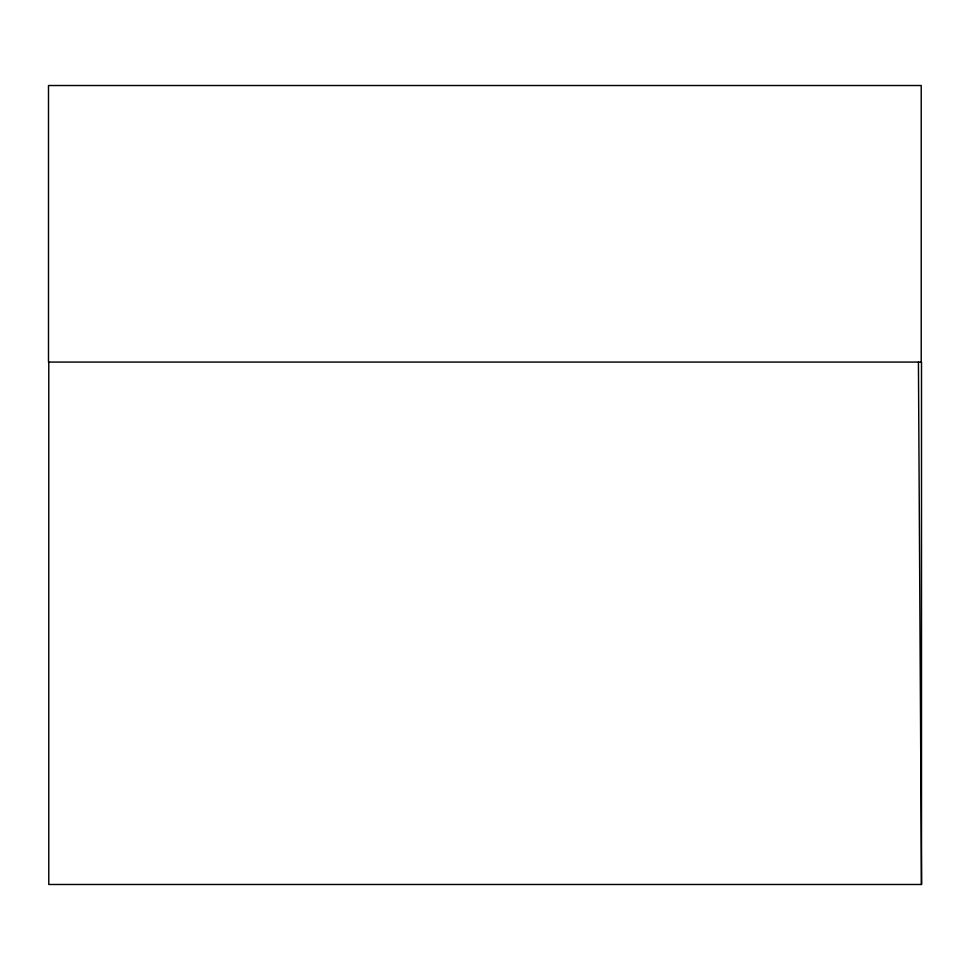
<?xml version="1.0" encoding="UTF-8"?>
<svg xmlns="http://www.w3.org/2000/svg" width="970" height="970" viewBox="0 0 970 970"><rect width="100%" height="100%" fill="white"/><g stroke="black" fill="none" stroke-linecap="round" stroke-linejoin="round"><path stroke-width="1.45" d="M921.221 362.077L921.221 85.518L48.5 85.518L48.5 362.077L921.5 362.077L921.5 884.482L48.779 884.482L48.779 362.077M918.432 362.077L921.5 884.482"/></g></svg>
